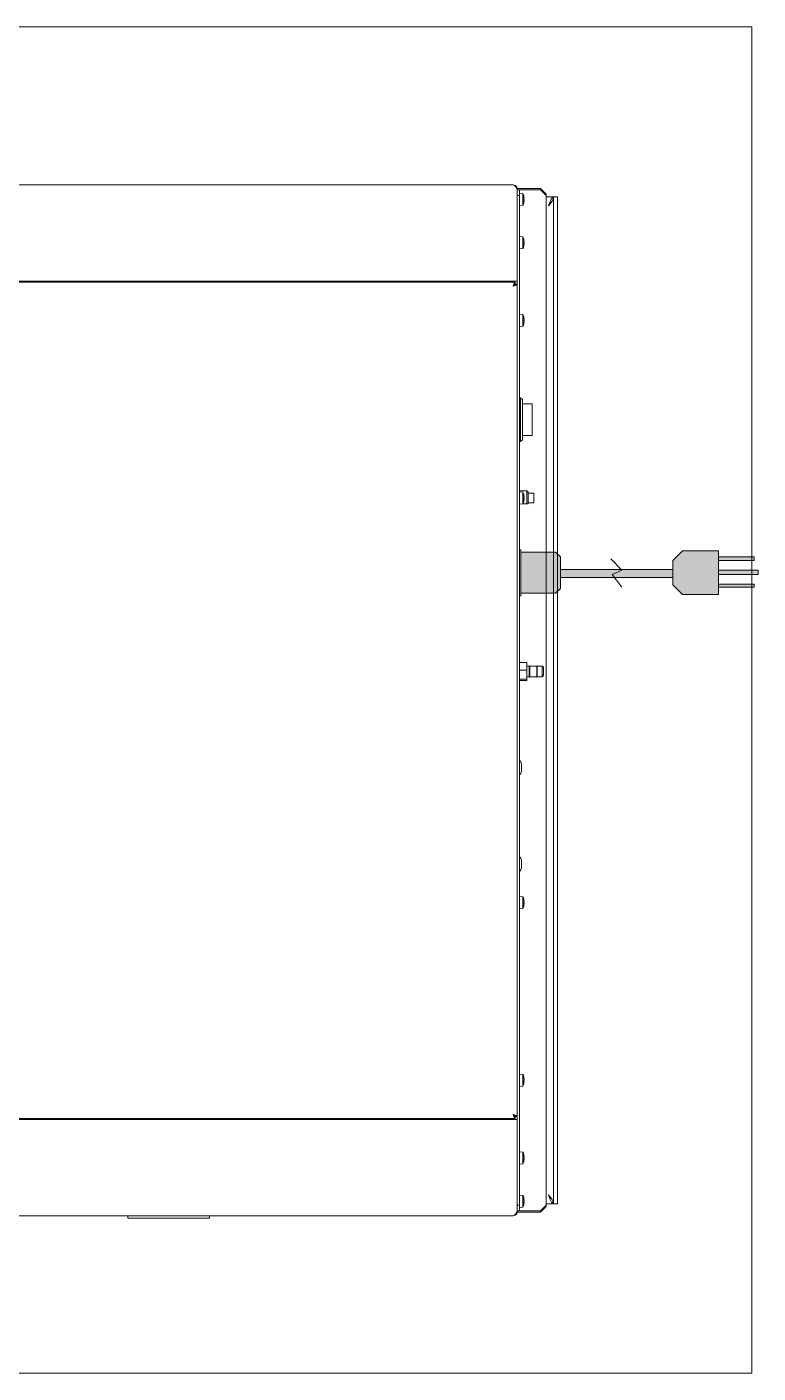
# Model space of a CAD drawing. Header units: millimetres. Extents: x 1448174 to 1599581, y -224422 to -106989.
# Drawn here: x 1483574 to 1483905, y -134368 to -133758 of the extents above; entities that cross this region are included whole.
import ezdxf

# ---------------------------------------------------------------- set-up
doc = ezdxf.new("R2010")
doc.units = ezdxf.units.MM
doc.header["$LTSCALE"] = 600
doc.header["$MEASUREMENT"] = 0
doc.layers.add('furniture', color=30, linetype='Continuous', lineweight=9)

msp = doc.modelspace()

# ---------------------------------------------------------------- hatches: boundary and pattern name
at = {"layer": 'furniture'}
for points in [[(1483797.4401, -133996.2236), (1483797.4401, -134014.891), (1483813.1383, -134014.891), (1483815.3211, -134012.7082), (1483815.3211, -133998.4064), (1483813.1383, -133996.2236)], [(1483886.9086, -134015.4367), (1483886.9086, -133995.6779), (1483870.5893, -133995.6779), (1483866.2236, -134000.0435), (1483866.2236, -134011.0711), (1483870.5893, -134015.4367)], [(1483886.9086, -134000.0088), (1483903.0728, -134000.0088), (1483903.0728, -133998.4084), (1483886.9086, -133998.4084)], [(1483815.3211, -134004.1014), (1483815.3211, -134007.8042), (1483866.2236, -134007.8042), (1483866.2236, -134004.1014)], [(1483886.9086, -134004.4756), (1483886.9086, -134006.3609), (1483904.9133, -134006.3609), (1483904.9133, -134004.4756)], [(1483886.9086, -134010.7316), (1483886.9086, -134012.1625), (1483903.0728, -134012.1625), (1483903.0728, -134010.7316)]]:
    msp.add_hatch(color=256, dxfattribs=at).paths.add_polyline_path(points)

# ---------------------------------------------------------------- linework, layer by layer
for p, q in [((1483242.098, -133758.2516), (1483902.098, -133758.2516)), ((1483902.098, -133758.2516), (1483902.098, -134368.2516)), ((1483793.9651, -133829.8405), (1483422.0828, -133829.8405)), ((1483797.5274, -133831.4776), (1483795.7462, -133831.4776)), ((1483795.7462, -133831.6216), (1483795.7462, -133831.4776)), ((1483795.7462, -133871.7156), (1483795.7462, -133831.6216)), ((1483796.8377, -133832.0233), (1483795.7462, -133832.0233)), ((1483796.8377, -133834.6427), (1483796.8377, -133832.0233)), ((1483798.2172, -133832.0233), (1483796.8377, -133832.0233)), ((1483798.3367, -133833.7086), (1483796.8377, -133833.5774)), ((1483797.5274, -133831.4776), (1483806.2238, -133831.4776)), ((1483806.2238, -133832.0233), (1483798.2172, -133832.0233)), ((1483798.3367, -133833.7086), (1483798.3367, -133839.0692)), ((1483806.2238, -133831.4776), (1483808.8432, -133834.097)), ((1483806.2238, -133832.0233), (1483808.8432, -133834.6427)), ((1483795.7462, -133834.6427), (1483796.8377, -133834.6427)), ((1483796.8377, -134292.1613), (1483796.8377, -133834.6427)), ((1483798.3367, -133839.0692), (1483796.8377, -133839.2004)), ((1483798.6836, -133834.8773), (1483798.6836, -133834.8683)), ((1483798.6836, -133836.6359), (1483798.6836, -133836.142)), ((1483798.8082, -133836.1738), (1483798.6836, -133836.1847)), ((1483798.8082, -133836.604), (1483798.6836, -133836.5931)), ((1483798.6836, -133837.9095), (1483798.6836, -133837.9005)), ((1483808.8432, -133834.6427), (1483808.8432, -133834.097)), ((1483808.8432, -134292.1613), (1483808.8432, -133834.6427)), ((1483812.0999, -133835.2975), (1483808.8432, -133835.2975)), ((1483812.1174, -133839.6631), (1483812.1174, -133835.2975)), ((1483813.9509, -133835.2975), (1483812.1174, -133835.2975)), ((1483812.1174, -134287.1408), (1483812.1174, -133839.6631)), ((1483813.9509, -133835.2975), (1483813.9509, -133839.6631)), ((1483813.9509, -134287.1408), (1483813.9509, -133839.6631)), ((1483798.3367, -133853.354), (1483796.8377, -133853.2228)), ((1483798.3367, -133853.354), (1483798.3367, -133858.7146)), ((1483798.6836, -133854.5226), (1483798.6836, -133854.5137)), ((1483798.6836, -133856.2812), (1483798.6836, -133855.7873)), ((1483798.8082, -133855.8192), (1483798.6836, -133855.8301)), ((1483798.8082, -133856.2494), (1483798.6836, -133856.2384)), ((1483798.6836, -133857.5549), (1483798.6836, -133857.5459)), ((1483798.3367, -133858.7146), (1483796.8377, -133858.8457)), ((1483795.7462, -133873.4968), (1483421.1841, -133873.4968)), ((1483421.1841, -133873.9334), (1483794.8638, -133873.9334)), ((1483738.1105, -133873.4968), (1483738.1105, -133873.9334)), ((1483762.1215, -133873.9334), (1483762.1215, -133873.4968)), ((1483794.8638, -133874.7541), (1483794.8638, -133873.9334)), ((1483794.9255, -133874.8159), (1483795.7462, -133874.8159)), ((1483795.7462, -133873.4333), (1483795.7462, -133871.7156)), ((1483795.7462, -133873.4333), (1483795.7462, -134253.3707)), ((1483798.3367, -133888.5541), (1483796.8377, -133888.4229)), ((1483798.3367, -133888.5541), (1483798.3367, -133893.9147)), ((1483798.3367, -133893.9147), (1483796.8377, -133894.0459)), ((1483798.6836, -133889.7228), (1483798.6836, -133889.7138)), ((1483798.6836, -133891.4814), (1483798.6836, -133890.9874)), ((1483798.8082, -133891.0193), (1483798.6836, -133891.0302)), ((1483798.8082, -133891.4495), (1483798.6836, -133891.4386)), ((1483798.6836, -133892.755), (1483798.6836, -133892.746)), ((1483796.8377, -133926.3166), (1483797.2917, -133926.3166)), ((1483798.0849, -133927.1099), (1483797.2917, -133926.3166)), ((1483797.2917, -133926.3166), (1483797.2917, -133946.189)), ((1483798.1648, -133945.2029), (1483798.1648, -133927.3028)), ((1483798.1648, -133929.1107), (1483802.455, -133929.1107)), ((1483802.455, -133943.395), (1483802.455, -133929.1107)), ((1483802.455, -133943.395), (1483798.1648, -133943.395)), ((1483796.8377, -133946.189), (1483797.2917, -133946.189)), ((1483798.0849, -133945.3958), (1483797.2917, -133946.189)), ((1483796.8377, -133968.504), (1483800.1119, -133968.504)), ((1483798.3367, -133969.0433), (1483796.8377, -133968.9122)), ((1483798.3367, -133969.0433), (1483798.3367, -133974.4039)), ((1483798.6836, -133970.212), (1483798.6836, -133970.203)), ((1483798.6836, -133971.9706), (1483798.6836, -133971.4767)), ((1483798.8082, -133971.5085), (1483798.6836, -133971.5194)), ((1483798.8082, -133971.9387), (1483798.6836, -133971.9278)), ((1483798.6836, -133973.2442), (1483798.6836, -133973.2352)), ((1483800.1119, -133974.3365), (1483800.1119, -133968.504)), ((1483800.6358, -133969.0278), (1483800.1119, -133968.504)), ((1483800.6358, -133969.0278), (1483800.6358, -133974.3365)), ((1483800.6358, -133969.5583), (1483803.2551, -133969.5583)), ((1483800.6358, -133973.889), (1483803.2551, -133973.889)), ((1483803.2551, -133969.5583), (1483803.2551, -133973.889)), ((1483803.2551, -133970.027), (1483803.2901, -133970.027)), ((1483803.2551, -133970.0848), (1483803.2901, -133970.0848)), ((1483803.2551, -133971.4739), (1483803.2901, -133971.4739)), ((1483803.2551, -133971.5163), (1483803.2901, -133971.5163)), ((1483803.2551, -133971.5639), (1483803.2901, -133971.5639)), ((1483803.2551, -133971.9086), (1483803.2901, -133971.9086)), ((1483803.2551, -133972.3399), (1483803.2901, -133972.3399)), ((1483803.2551, -133972.7984), (1483803.2901, -133972.7984)), ((1483803.2551, -133972.9461), (1483803.2901, -133972.9461)), ((1483803.2551, -133973.2926), (1483803.2901, -133973.2926)), ((1483803.2901, -133970.0848), (1483803.2901, -133971.4739)), ((1483803.2901, -133971.5163), (1483803.2901, -133971.5639)), ((1483803.2901, -133971.9086), (1483803.2901, -133972.3399)), ((1483803.2901, -133972.3399), (1483803.2901, -133972.7984)), ((1483798.3367, -133974.4039), (1483796.8377, -133974.5351)), ((1483798.3629, -133974.3365), (1483800.1119, -133974.3365)), ((1483796.8377, -133995.1322), (1483797.4401, -133995.1322)), ((1483797.4401, -133995.1322), (1483797.4401, -133997.315)), ((1483797.4401, -133996.2236), (1483797.4401, -134014.891)), ((1483813.1383, -133996.2236), (1483797.4401, -133996.2236)), ((1483797.4401, -134013.7996), (1483797.4401, -133997.315)), ((1483815.3211, -133998.4064), (1483813.1383, -133996.2236)), ((1483815.3211, -134012.7082), (1483815.3211, -133998.4064)), ((1483866.2236, -134000.0435), (1483870.5893, -133995.6779)), ((1483886.9086, -133995.6779), (1483870.5893, -133995.6779)), ((1483886.9086, -134015.4367), (1483886.9086, -133995.6779)), ((1483886.9086, -134000.0088), (1483886.9086, -133998.4084)), ((1483886.9086, -133998.4084), (1483903.0728, -133998.4084)), ((1483903.0728, -133998.4084), (1483903.0728, -134000.0088)), ((1483815.3211, -134004.1014), (1483815.3211, -134007.8042)), ((1483866.2236, -134004.1014), (1483815.3211, -134004.1014)), ((1483838.102, -133999.3463), (1483843.2313, -134004.4756)), ((1483843.2313, -134004.4756), (1483838.8455, -134006.3609)), ((1483866.2236, -134000.0435), (1483866.2236, -134011.0711)), ((1483866.2236, -134007.8042), (1483866.2236, -134004.1014)), ((1483903.0728, -134000.0088), (1483886.9086, -134000.0088)), ((1483886.9086, -134004.4756), (1483886.9086, -134006.3609)), ((1483904.9133, -134004.4756), (1483886.9086, -134004.4756)), ((1483904.9133, -134006.3609), (1483904.9133, -134004.4756)), ((1483815.3211, -134007.8042), (1483866.2236, -134007.8042)), ((1483838.8455, -134006.3609), (1483843.1988, -134012.1625)), ((1483886.9086, -134006.3609), (1483904.9133, -134006.3609)), ((1483886.9086, -134010.7316), (1483886.9086, -134012.1625)), ((1483903.0728, -134010.7316), (1483886.9086, -134010.7316)), ((1483903.0728, -134012.1625), (1483903.0728, -134010.7316)), ((1483796.8377, -134015.9824), (1483797.4401, -134015.9824)), ((1483797.4401, -134013.7996), (1483797.4401, -134015.9824)), ((1483797.4401, -134014.891), (1483813.1383, -134014.891)), ((1483815.3211, -134012.7082), (1483813.1383, -134014.891)), ((1483866.2236, -134011.0711), (1483870.5893, -134015.4367)), ((1483870.5893, -134015.4367), (1483886.9086, -134015.4367)), ((1483886.9086, -134012.1625), (1483903.0728, -134012.1625)), ((1483796.8377, -134046.2388), (1483800.1555, -134046.2388)), ((1483800.1555, -134049.7522), (1483800.1555, -134046.2388)), ((1483796.8377, -134049.7522), (1483800.1555, -134049.7522)), ((1483801.2251, -134047.904), (1483800.1555, -134047.904)), ((1483800.1555, -134053.8184), (1483800.1555, -134049.7522)), ((1483801.2251, -134052.7062), (1483800.1555, -134052.7062)), ((1483801.2251, -134047.7293), (1483801.2251, -134052.8808)), ((1483801.3997, -134047.7293), (1483801.2251, -134047.7293)), ((1483801.3997, -134052.8808), (1483801.2251, -134052.8808)), ((1483801.3997, -134047.7293), (1483801.3997, -134052.8808)), ((1483804.674, -134047.904), (1483801.3997, -134047.904)), ((1483804.674, -134052.7062), (1483801.3997, -134052.7062)), ((1483804.674, -134047.7293), (1483804.674, -134052.8808)), ((1483804.8486, -134047.7293), (1483804.674, -134047.7293)), ((1483804.8486, -134052.8808), (1483804.674, -134052.8808)), ((1483804.8486, -134047.7293), (1483804.8486, -134052.8808)), ((1483807.0532, -134047.904), (1483804.8486, -134047.904)), ((1483807.0532, -134052.7062), (1483804.8486, -134052.7062)), ((1483807.0532, -134052.7062), (1483807.0532, -134047.904)), ((1483807.5771, -134048.4278), (1483807.0532, -134047.904)), ((1483807.5771, -134052.1823), (1483807.0532, -134052.7062)), ((1483807.5771, -134048.4278), (1483807.5771, -134052.1823)), ((1483796.8377, -134053.8184), (1483800.1555, -134053.8184)), ((1483796.8377, -134054.3713), (1483800.1555, -134054.3713)), ((1483800.1555, -134054.3713), (1483800.1555, -134053.8184)), ((1483797.6562, -134092.3912), (1483797.6562, -134095.5317)), ((1483797.6562, -134136.0475), (1483797.6562, -134139.188)), ((1483798.3367, -134152.4), (1483796.8377, -134152.2689)), ((1483798.3367, -134152.4), (1483798.3367, -134157.7606)), ((1483798.6836, -134153.5687), (1483798.6836, -134153.5597)), ((1483798.6836, -134155.3273), (1483798.6836, -134154.8334)), ((1483798.8082, -134154.8652), (1483798.6836, -134154.8761)), ((1483798.8082, -134155.2954), (1483798.6836, -134155.2845)), ((1483798.6836, -134156.6009), (1483798.6836, -134156.5919)), ((1483798.3367, -134157.7606), (1483796.8377, -134157.8918)), ((1483798.3367, -134232.8892), (1483796.8377, -134232.7581)), ((1483798.3367, -134232.8892), (1483798.3367, -134238.2499)), ((1483798.6836, -134234.0579), (1483798.6836, -134234.0489)), ((1483798.6836, -134235.8165), (1483798.6836, -134235.3226)), ((1483798.8082, -134235.3545), (1483798.6836, -134235.3654)), ((1483798.8082, -134235.7846), (1483798.6836, -134235.7737)), ((1483798.3367, -134238.2499), (1483796.8377, -134238.381)), ((1483798.6836, -134237.0902), (1483798.6836, -134237.0812)), ((1483794.8638, -134252.8706), (1483421.1841, -134252.8706)), ((1483795.7462, -134253.3071), (1483421.1841, -134253.3071)), ((1483738.1105, -134253.3071), (1483738.1105, -134252.8706)), ((1483762.1215, -134252.8706), (1483762.1215, -134253.3071)), ((1483794.8638, -134252.0498), (1483794.8638, -134252.8706)), ((1483794.9255, -134251.9881), (1483795.7462, -134251.9881)), ((1483795.7462, -134253.3707), (1483795.7462, -134255.0883)), ((1483795.7462, -134255.0883), (1483795.7462, -134295.1823)), ((1483798.3367, -134268.0893), (1483796.8377, -134267.9582)), ((1483798.3367, -134268.0893), (1483798.3367, -134273.45)), ((1483798.6836, -134269.258), (1483798.6836, -134269.249)), ((1483798.6836, -134271.0166), (1483798.6836, -134270.5227)), ((1483798.8082, -134270.5546), (1483798.6836, -134270.5655)), ((1483798.8082, -134270.9847), (1483798.6836, -134270.9738)), ((1483798.6836, -134272.2903), (1483798.6836, -134272.2813)), ((1483798.3367, -134273.45), (1483796.8377, -134273.5811)), ((1483798.3367, -134287.7347), (1483796.8377, -134287.6036)), ((1483798.3367, -134287.7347), (1483798.3367, -134293.0953)), ((1483798.6836, -134288.9034), (1483798.6836, -134288.8944)), ((1483798.6836, -134290.662), (1483798.6836, -134290.1681)), ((1483798.8082, -134290.2), (1483798.6836, -134290.2109)), ((1483798.8082, -134290.6301), (1483798.6836, -134290.6192)), ((1483812.1174, -134291.5064), (1483812.1174, -134287.1408)), ((1483813.9509, -134287.1408), (1483813.9509, -134291.5064)), ((1483793.9651, -134296.9635), (1483422.0828, -134296.9635)), ((1483619.2785, -134296.9635), (1483619.2785, -134298.0549)), ((1483656.2991, -134296.9635), (1483656.2991, -134298.0549)), ((1483796.8377, -134292.1613), (1483795.7462, -134292.1613)), ((1483795.7462, -134294.7807), (1483796.8377, -134294.7807)), ((1483795.7462, -134295.3264), (1483795.7462, -134295.1823)), ((1483797.5274, -134295.3264), (1483795.7462, -134295.3264)), ((1483796.8377, -134294.7807), (1483796.8377, -134292.1613)), ((1483798.3367, -134293.0953), (1483796.8377, -134293.2265)), ((1483798.2172, -134294.7807), (1483796.8377, -134294.7807)), ((1483797.5274, -134295.3264), (1483806.2238, -134295.3264)), ((1483806.2238, -134294.7807), (1483798.2172, -134294.7807)), ((1483798.6836, -134291.9357), (1483798.6836, -134291.9267)), ((1483808.8432, -134292.1613), (1483806.2238, -134294.7807)), ((1483808.8432, -134292.707), (1483806.2238, -134295.3264)), ((1483808.8432, -134291.5064), (1483812.0999, -134291.5064)), ((1483808.8432, -134292.707), (1483808.8432, -134292.1613)), ((1483812.1174, -134291.5064), (1483813.9509, -134291.5064)), ((1483656.2991, -134298.0549), (1483619.2785, -134298.0549)), ((1483902.098, -134368.2516), (1483242.098, -134368.2516))]:
    msp.add_line(p, q, dxfattribs=at)
for centre, radius, start, end in [((1483791.536, -133836.3889), 7.3098, 12.1838936, 21.5106187), ((1483791.536, -133836.3889), 7.3098, 338.4893813, 347.8161064), ((1483798.5788, -133834.8683), 0.1048, 0, 12.1838936), ((1483798.5788, -133837.9095), 0.1048, 347.8161064, 0), ((1483791.536, -133856.0343), 7.3098, 12.1838936, 21.5106187), ((1483791.536, -133856.0343), 7.3098, 338.4893813, 347.8161064), ((1483798.5788, -133854.5137), 0.1048, 0, 12.1838936), ((1483798.5788, -133857.5549), 0.1048, 347.8161064, 0), ((1483791.536, -133891.2344), 7.3098, 12.1838936, 21.5106187), ((1483791.536, -133891.2344), 7.3098, 338.4893813, 347.8161064), ((1483798.5788, -133889.7138), 0.1048, 0, 12.1838936), ((1483798.5788, -133892.755), 0.1048, 347.8161064, 0), ((1483797.892, -133927.3028), 0.2729, 0, 45), ((1483797.892, -133945.2029), 0.2729, 315, 0), ((1483791.536, -133971.7236), 7.3098, 12.1838936, 21.5106187), ((1483791.536, -133971.7236), 7.3098, 338.4893813, 347.8161064), ((1483798.5788, -133970.203), 0.1048, 0, 12.1838936), ((1483798.5788, -133973.2442), 0.1048, 347.8161064, 0), ((1483795.4734, -134092.3912), 2.1828, 0, 51.3178125), ((1483795.4734, -134095.5317), 2.1828, 308.6821875, 0), ((1483795.4734, -134136.0475), 2.1828, 0, 51.3178125), ((1483795.4734, -134139.188), 2.1828, 308.6821875, 0), ((1483791.536, -134155.0803), 7.3098, 12.1838936, 21.5106187), ((1483791.536, -134155.0803), 7.3098, 338.4893813, 347.8161064), ((1483798.5788, -134153.5597), 0.1048, 0, 12.1838936), ((1483798.5788, -134156.6009), 0.1048, 347.8161064, 0), ((1483791.536, -134235.5695), 7.3098, 12.1838936, 21.5106187), ((1483798.5788, -134234.0489), 0.1048, 0, 12.1838936), ((1483791.536, -134235.5695), 7.3098, 338.4893813, 347.8161064), ((1483798.5788, -134237.0902), 0.1048, 347.8161064, 0), ((1483791.536, -134270.7697), 7.3098, 12.1838936, 21.5106187), ((1483791.536, -134270.7697), 7.3098, 338.4893813, 347.8161064), ((1483798.5788, -134269.249), 0.1048, 0, 12.1838936), ((1483798.5788, -134272.2903), 0.1048, 347.8161064, 0), ((1483791.536, -134290.415), 7.3098, 12.1838936, 21.5106187), ((1483798.5788, -134288.8944), 0.1048, 0, 12.1838936), ((1483791.536, -134290.415), 7.3098, 338.4893813, 347.8161064), ((1483798.5788, -134291.9357), 0.1048, 347.8161064, 0)]:
    msp.add_arc(centre, radius, start, end, dxfattribs=at)
for centre, major_axis, ratio, start_param, end_param in [((1483791.5761, -133836.3638), (3.8816, -6.177), 0.99468807, 1.10998667, 1.2192136), ((1483791.5761, -133836.846), (7.2675, 0.6368), 0.05476779, 0.09782701, 0.20705394), ((1483791.5761, -133835.9319), (7.2675, -0.6368), 0.05476779, 6.07613137, 6.1853583), ((1483791.5761, -133836.4141), (-3.8816, -6.177), 0.99468807, 1.92237906, 2.03160599), ((1483791.5761, -133856.0091), (3.8816, -6.177), 0.99468807, 1.10998667, 1.2192136), ((1483791.5761, -133856.4913), (7.2675, 0.6368), 0.05476779, 0.09782701, 0.20705394), ((1483791.5761, -133855.5772), (7.2675, -0.6368), 0.05476779, 6.07613137, 6.1853583), ((1483791.5761, -133856.0594), (-3.8816, -6.177), 0.99468807, 1.92237906, 2.03160599), ((1483791.5761, -133891.2092), (3.8816, -6.177), 0.99468807, 1.10998667, 1.2192136), ((1483791.5761, -133891.6914), (7.2675, 0.6368), 0.05476779, 0.09782701, 0.20705394), ((1483791.5761, -133890.7774), (7.2675, -0.6368), 0.05476779, 6.07613137, 6.1853583), ((1483791.5761, -133891.2596), (-3.8816, -6.177), 0.99468807, 1.92237906, 2.03160599), ((1483791.5761, -133971.6985), (3.8816, -6.177), 0.99468807, 1.10998667, 1.2192136), ((1483791.5761, -133972.1807), (7.2675, 0.6368), 0.05476779, 0.09782701, 0.20705394), ((1483791.5761, -133971.2666), (7.2675, -0.6368), 0.05476779, 6.07613137, 6.1853583), ((1483791.5761, -133971.7488), (-3.8816, -6.177), 0.99468807, 1.92237906, 2.03160599), ((1483791.5761, -134155.0552), (3.8816, -6.177), 0.99468807, 1.10998667, 1.2192136), ((1483791.5761, -134155.5374), (7.2675, 0.6368), 0.05476779, 0.09782701, 0.20705394), ((1483791.5761, -134154.6233), (7.2675, -0.6368), 0.05476779, 6.07613137, 6.1853583), ((1483791.5761, -134155.1055), (-3.8816, -6.177), 0.99468807, 1.92237906, 2.03160599), ((1483791.5761, -134235.5444), (3.8816, -6.177), 0.99468807, 1.10998667, 1.2192136), ((1483791.5761, -134236.0266), (7.2675, 0.6368), 0.05476779, 0.09782701, 0.20705394), ((1483791.5761, -134235.1125), (7.2675, -0.6368), 0.05476779, 6.07613137, 6.1853583), ((1483791.5761, -134235.5947), (-3.8816, -6.177), 0.99468807, 1.92237906, 2.03160599), ((1483791.5761, -134270.7445), (3.8816, -6.177), 0.99468807, 1.10998667, 1.2192136), ((1483791.5761, -134271.2267), (7.2675, 0.6368), 0.05476779, 0.09782701, 0.20705394), ((1483791.5761, -134270.3126), (7.2675, -0.6368), 0.05476779, 6.07613137, 6.1853583), ((1483791.5761, -134270.7948), (-3.8816, -6.177), 0.99468807, 1.92237906, 2.03160599), ((1483791.5761, -134290.3899), (3.8816, -6.177), 0.99468807, 1.10998667, 1.2192136), ((1483791.5761, -134290.8721), (7.2675, 0.6368), 0.05476779, 0.09782701, 0.20705394), ((1483791.5761, -134289.958), (7.2675, -0.6368), 0.05476779, 6.07613137, 6.1853583), ((1483791.5761, -134290.4402), (-3.8816, -6.177), 0.99468807, 1.92237906, 2.03160599)]:
    msp.add_ellipse(centre, major_axis=major_axis, ratio=ratio, start_param=start_param, end_param=end_param, dxfattribs=at)
for points, knots in [([(1483795.5977, -133830.9096), (1483795.4428, -133830.5544), (1483795.1679, -133830.2519), (1483794.8286, -133830.0638), (1483794.5658, -133829.9181), (1483794.2656, -133829.8405), (1483793.9651, -133829.8405)], [-0.738180046, -0.738180046, -0.738180046, -0.738180046, -0.322224993, -0.322224993, -0.322224993, 0, 0, 0, 0]), ([(1483795.7462, -133831.6216), (1483795.3438, -133830.9895), (1483794.9414, -133830.3702), (1483794.539, -133830.0638), (1483794.3477, -133829.9181), (1483794.1564, -133829.8405), (1483793.9651, -133829.8405)], [-1, -1, -1, -1, -0.32222499, -0.32222499, -0.32222499, 0, 0, 0, 0]), ([(1483798.8054, -133835.6523), (1483798.8118, -133835.714), (1483798.8174, -133835.7805), (1483798.8252, -133835.9045), (1483798.8274, -133835.962), (1483798.8283, -133836.0543), (1483798.8271, -133836.0954), (1483798.8212, -133836.1527), (1483798.8164, -133836.169), (1483798.8091, -133836.174), (1483798.8073, -133836.1742), (1483798.8054, -133836.1733)], [0, 0, 0, 0, 0.027087909, 0.027087909, 0.054175818, 0.054175818, 0.081218551, 0.081218551, 0.108261284, 0.108261284, 0.116075489, 0.116075489, 0.116075489, 0.116075489]), ([(1483798.8054, -133836.6045), (1483798.8118, -133836.6017), (1483798.8174, -133836.6108), (1483798.8252, -133836.655), (1483798.8274, -133836.69), (1483798.8283, -133836.7728), (1483798.8271, -133836.8261), (1483798.8212, -133836.9445), (1483798.8164, -133837.0096), (1483798.8091, -133837.089), (1483798.8073, -133837.1072), (1483798.8054, -133837.1256)], [0, 0, 0, 0, 0.027087909, 0.027087909, 0.054175818, 0.054175818, 0.081218551, 0.081218551, 0.108261284, 0.108261284, 0.116075489, 0.116075489, 0.116075489, 0.116075489]), ([(1483809.9346, -133839.3139), (1483810.0293, -133839.0379), (1483810.1237, -133838.7627), (1483810.4083, -133837.9511), (1483810.5962, -133837.4387), (1483810.9759, -133836.5369), (1483811.1638, -133836.1569), (1483811.4782, -133835.6848), (1483811.6022, -133835.5408), (1483811.789, -133835.3953), (1483811.8511, -133835.3587), (1483811.9756, -133835.3098), (1483812.0377, -133835.2975), (1483812.0999, -133835.2975)], [0, 0, 0, 0, 0.127319713, 0.127319713, 0.382524594, 0.382524594, 0.637716697, 0.637716697, 0.805167223, 0.805167223, 0.888794985, 0.888794985, 0.972425809, 0.972425809, 0.972425809, 0.972425809]), ([(1483812.1174, -133835.2975), (1483812.1174, -133835.5536), (1483812.0845, -133835.8083), (1483811.9553, -133836.3205), (1483811.8597, -133836.5752), (1483811.5359, -133837.247), (1483811.2671, -133837.6568), (1483810.6392, -133838.4884), (1483810.2895, -133838.8981), (1483809.9346, -133839.3139)], [0, 0, 0, 0, 0.146955506, 0.146955506, 0.293873924, 0.293873924, 0.53243461, 0.53243461, 0.770996571, 0.770996571, 0.770996571, 0.770996571]), ([(1483811.4304, -133837.3835), (1483811.3363, -133837.4531), (1483811.2421, -133837.5362), (1483810.9349, -133837.8462), (1483810.7251, -133838.1178), (1483810.4161, -133838.5647), (1483810.32, -133838.7103), (1483810.1271, -133839.009), (1483810.031, -133839.1612), (1483809.9346, -133839.3139)], [0.18293121, 0.18293121, 0.18293121, 0.18293121, 0.260319205, 0.260319205, 0.434031288, 0.434031288, 0.512823719, 0.512823719, 0.591616489, 0.591616489, 0.591616489, 0.591616489]), ([(1483798.8054, -133855.2976), (1483798.8118, -133855.3593), (1483798.8174, -133855.4259), (1483798.8252, -133855.5499), (1483798.8274, -133855.6074), (1483798.8283, -133855.6997), (1483798.8271, -133855.7407), (1483798.8212, -133855.798), (1483798.8164, -133855.8143), (1483798.8091, -133855.8194), (1483798.8073, -133855.8195), (1483798.8054, -133855.8187)], [0, 0, 0, 0, 0.027087909, 0.027087909, 0.054175818, 0.054175818, 0.081218551, 0.081218551, 0.108261284, 0.108261284, 0.116075489, 0.116075489, 0.116075489, 0.116075489]), ([(1483798.8054, -133856.2499), (1483798.8118, -133856.247), (1483798.8174, -133856.2561), (1483798.8252, -133856.3003), (1483798.8274, -133856.3354), (1483798.8283, -133856.4182), (1483798.8271, -133856.4715), (1483798.8212, -133856.5899), (1483798.8164, -133856.655), (1483798.8091, -133856.7344), (1483798.8073, -133856.7525), (1483798.8054, -133856.7709)], [0, 0, 0, 0, 0.027087909, 0.027087909, 0.054175818, 0.054175818, 0.081218551, 0.081218551, 0.108261284, 0.108261284, 0.116075489, 0.116075489, 0.116075489, 0.116075489]), ([(1483794.6377, -133874.0706), (1483794.5102, -133874.2234), (1483794.3823, -133874.5033), (1483794.2546, -133874.851), (1483794.1581, -133875.1139), (1483794.0616, -133875.414), (1483793.9651, -133875.7146)], [-0.748484884, -0.748484884, -0.748484884, -0.748484884, -0.322224993, -0.322224993, -0.322224993, 0, 0, 0, 0]), ([(1483793.9651, -133875.7146), (1483794.202, -133875.3168), (1483794.4389, -133874.9337), (1483794.6759, -133874.8054), (1483794.7385, -133874.7715), (1483794.8011, -133874.7541), (1483794.8638, -133874.7541)], [0, 0, 0, 0, 0.79094252, 0.79094252, 0.79094252, 1, 1, 1, 1]), ([(1483793.9651, -133875.7146), (1483794.3628, -133875.4776), (1483794.7459, -133875.2407), (1483794.8742, -133875.0037), (1483794.9081, -133874.9411), (1483794.9255, -133874.8785), (1483794.9255, -133874.8159)], [0, 0, 0, 0, 0.79094252, 0.79094252, 0.79094252, 1, 1, 1, 1]), ([(1483795.609, -133875.0419), (1483795.4562, -133875.1695), (1483795.1763, -133875.2973), (1483794.8286, -133875.425), (1483794.5658, -133875.5215), (1483794.2656, -133875.618), (1483793.9651, -133875.7146)], [-0.748484884, -0.748484884, -0.748484884, -0.748484884, -0.322224993, -0.322224993, -0.322224993, 0, 0, 0, 0]), ([(1483798.8054, -133890.4978), (1483798.8118, -133890.5594), (1483798.8174, -133890.626), (1483798.8252, -133890.75), (1483798.8274, -133890.8075), (1483798.8283, -133890.8998), (1483798.8271, -133890.9408), (1483798.8212, -133890.9982), (1483798.8164, -133891.0145), (1483798.8091, -133891.0195), (1483798.8073, -133891.0197), (1483798.8054, -133891.0188)], [0, 0, 0, 0, 0.027087909, 0.027087909, 0.054175818, 0.054175818, 0.081218551, 0.081218551, 0.108261284, 0.108261284, 0.116075489, 0.116075489, 0.116075489, 0.116075489]), ([(1483798.8054, -133891.45), (1483798.8118, -133891.4471), (1483798.8174, -133891.4563), (1483798.8252, -133891.5004), (1483798.8274, -133891.5355), (1483798.8283, -133891.6183), (1483798.8271, -133891.6716), (1483798.8212, -133891.79), (1483798.8164, -133891.8551), (1483798.8091, -133891.9345), (1483798.8073, -133891.9527), (1483798.8054, -133891.971)], [0, 0, 0, 0, 0.027087909, 0.027087909, 0.054175818, 0.054175818, 0.081218551, 0.081218551, 0.108261284, 0.108261284, 0.116075489, 0.116075489, 0.116075489, 0.116075489]), ([(1483798.8054, -133970.987), (1483798.8118, -133971.0487), (1483798.8174, -133971.1152), (1483798.8252, -133971.2392), (1483798.8274, -133971.2967), (1483798.8283, -133971.3891), (1483798.8271, -133971.4301), (1483798.8212, -133971.4874), (1483798.8164, -133971.5037), (1483798.8091, -133971.5087), (1483798.8073, -133971.5089), (1483798.8054, -133971.508)], [0, 0, 0, 0, 0.027087909, 0.027087909, 0.054175818, 0.054175818, 0.081218551, 0.081218551, 0.108261284, 0.108261284, 0.116075489, 0.116075489, 0.116075489, 0.116075489]), ([(1483798.8054, -133971.9392), (1483798.8118, -133971.9364), (1483798.8174, -133971.9455), (1483798.8252, -133971.9897), (1483798.8274, -133972.0247), (1483798.8283, -133972.1075), (1483798.8271, -133972.1608), (1483798.8212, -133972.2792), (1483798.8164, -133972.3443), (1483798.8091, -133972.4237), (1483798.8073, -133972.4419), (1483798.8054, -133972.4603)], [0, 0, 0, 0, 0.027087909, 0.027087909, 0.054175818, 0.054175818, 0.081218551, 0.081218551, 0.108261284, 0.108261284, 0.116075489, 0.116075489, 0.116075489, 0.116075489]), ([(1483803.2901, -133970.027), (1483803.2901, -133970.0299), (1483803.2901, -133970.0341), (1483803.2901, -133970.0599), (1483803.2901, -133970.0698), (1483803.2901, -133970.0848)], [-0.1122016601, -0.1122016601, -0.1122016601, -0.1122016601, -0.0640943895, -0.0640943895, -0.0454154957, -0.0454154957, -0.0454154957, -0.0454154957]), ([(1483803.2901, -133972.7984), (1483803.2901, -133972.8009), (1483803.2901, -133972.807), (1483803.2901, -133972.8256), (1483803.2901, -133972.838), (1483803.2901, -133972.8846), (1483803.2901, -133972.9136), (1483803.2901, -133972.9461)], [-0.0550318663, -0.0550318663, -0.0550318663, -0.0550318663, -0.0314036929, -0.0314036929, -0.0159676831, -0.0159676831, 0, 0, 0, 0]), ([(1483803.2901, -133972.9461), (1483803.2901, -133972.9899), (1483803.2901, -133973.0451), (1483803.2901, -133973.1287), (1483803.2901, -133973.1983), (1483803.2901, -133973.2926)], [-0.119267163, -0.119267163, -0.119267163, -0.119267163, -0.041142395, -0.041142395, 0, 0, 0, 0]), ([(1483798.8054, -134154.3437), (1483798.8118, -134154.4054), (1483798.8174, -134154.4719), (1483798.8252, -134154.5959), (1483798.8274, -134154.6534), (1483798.8283, -134154.7458), (1483798.8271, -134154.7868), (1483798.8212, -134154.8441), (1483798.8164, -134154.8604), (1483798.8091, -134154.8654), (1483798.8073, -134154.8656), (1483798.8054, -134154.8647)], [0, 0, 0, 0, 0.027087909, 0.027087909, 0.054175818, 0.054175818, 0.081218551, 0.081218551, 0.108261284, 0.108261284, 0.116075489, 0.116075489, 0.116075489, 0.116075489]), ([(1483798.8054, -134155.2959), (1483798.8118, -134155.2931), (1483798.8174, -134155.3022), (1483798.8252, -134155.3464), (1483798.8274, -134155.3814), (1483798.8283, -134155.4642), (1483798.8271, -134155.5175), (1483798.8212, -134155.6359), (1483798.8164, -134155.701), (1483798.8091, -134155.7804), (1483798.8073, -134155.7986), (1483798.8054, -134155.817)], [0, 0, 0, 0, 0.027087909, 0.027087909, 0.054175818, 0.054175818, 0.081218551, 0.081218551, 0.108261284, 0.108261284, 0.116075489, 0.116075489, 0.116075489, 0.116075489]), ([(1483798.8054, -134234.8329), (1483798.8118, -134234.8946), (1483798.8174, -134234.9611), (1483798.8252, -134235.0852), (1483798.8274, -134235.1426), (1483798.8283, -134235.235), (1483798.8271, -134235.276), (1483798.8212, -134235.3333), (1483798.8164, -134235.3496), (1483798.8091, -134235.3546), (1483798.8073, -134235.3548), (1483798.8054, -134235.354)], [0, 0, 0, 0, 0.027087909, 0.027087909, 0.054175818, 0.054175818, 0.081218551, 0.081218551, 0.108261284, 0.108261284, 0.116075489, 0.116075489, 0.116075489, 0.116075489]), ([(1483798.8054, -134235.7851), (1483798.8118, -134235.7823), (1483798.8174, -134235.7914), (1483798.8252, -134235.8356), (1483798.8274, -134235.8706), (1483798.8283, -134235.9535), (1483798.8271, -134236.0067), (1483798.8212, -134236.1251), (1483798.8164, -134236.1902), (1483798.8091, -134236.2696), (1483798.8073, -134236.2878), (1483798.8054, -134236.3062)], [0, 0, 0, 0, 0.027087909, 0.027087909, 0.054175818, 0.054175818, 0.081218551, 0.081218551, 0.108261284, 0.108261284, 0.116075489, 0.116075489, 0.116075489, 0.116075489]), ([(1483794.6377, -134252.7333), (1483794.5102, -134252.5805), (1483794.3823, -134252.3006), (1483794.2546, -134251.9529), (1483794.1581, -134251.6901), (1483794.0616, -134251.3899), (1483793.9651, -134251.0894)], [-0.748484884, -0.748484884, -0.748484884, -0.748484884, -0.322224993, -0.322224993, -0.322224993, 0, 0, 0, 0]), ([(1483793.9651, -134251.0894), (1483794.202, -134251.4871), (1483794.4389, -134251.8702), (1483794.6759, -134251.9985), (1483794.7385, -134252.0324), (1483794.8011, -134252.0498), (1483794.8638, -134252.0498)], [0, 0, 0, 0, 0.79094252, 0.79094252, 0.79094252, 1, 1, 1, 1]), ([(1483793.9651, -134251.0894), (1483794.3628, -134251.3263), (1483794.7459, -134251.5633), (1483794.8742, -134251.8002), (1483794.9081, -134251.8628), (1483794.9255, -134251.9255), (1483794.9255, -134251.9881)], [0, 0, 0, 0, 0.79094252, 0.79094252, 0.79094252, 1, 1, 1, 1]), ([(1483795.609, -134251.762), (1483795.4562, -134251.6345), (1483795.1763, -134251.5067), (1483794.8286, -134251.379), (1483794.5658, -134251.2824), (1483794.2656, -134251.1859), (1483793.9651, -134251.0894)], [-0.748484884, -0.748484884, -0.748484884, -0.748484884, -0.322224993, -0.322224993, -0.322224993, 0, 0, 0, 0]), ([(1483798.8054, -134270.033), (1483798.8118, -134270.0947), (1483798.8174, -134270.1613), (1483798.8252, -134270.2853), (1483798.8274, -134270.3428), (1483798.8283, -134270.4351), (1483798.8271, -134270.4761), (1483798.8212, -134270.5334), (1483798.8164, -134270.5497), (1483798.8091, -134270.5547), (1483798.8073, -134270.5549), (1483798.8054, -134270.5541)], [0, 0, 0, 0, 0.027087909, 0.027087909, 0.054175818, 0.054175818, 0.081218551, 0.081218551, 0.108261284, 0.108261284, 0.116075489, 0.116075489, 0.116075489, 0.116075489]), ([(1483798.8054, -134270.9853), (1483798.8118, -134270.9824), (1483798.8174, -134270.9915), (1483798.8252, -134271.0357), (1483798.8274, -134271.0707), (1483798.8283, -134271.1536), (1483798.8271, -134271.2069), (1483798.8212, -134271.3253), (1483798.8164, -134271.3904), (1483798.8091, -134271.4697), (1483798.8073, -134271.4879), (1483798.8054, -134271.5063)], [0, 0, 0, 0, 0.027087909, 0.027087909, 0.054175818, 0.054175818, 0.081218551, 0.081218551, 0.108261284, 0.108261284, 0.116075489, 0.116075489, 0.116075489, 0.116075489]), ([(1483798.8054, -134289.6784), (1483798.8118, -134289.7401), (1483798.8174, -134289.8066), (1483798.8252, -134289.9306), (1483798.8274, -134289.9881), (1483798.8283, -134290.0805), (1483798.8271, -134290.1215), (1483798.8212, -134290.1788), (1483798.8164, -134290.1951), (1483798.8091, -134290.2001), (1483798.8073, -134290.2003), (1483798.8054, -134290.1994)], [0, 0, 0, 0, 0.027087909, 0.027087909, 0.054175818, 0.054175818, 0.081218551, 0.081218551, 0.108261284, 0.108261284, 0.116075489, 0.116075489, 0.116075489, 0.116075489]), ([(1483798.8054, -134290.6306), (1483798.8118, -134290.6278), (1483798.8174, -134290.6369), (1483798.8252, -134290.6811), (1483798.8274, -134290.7161), (1483798.8283, -134290.7989), (1483798.8271, -134290.8522), (1483798.8212, -134290.9706), (1483798.8164, -134291.0357), (1483798.8091, -134291.1151), (1483798.8073, -134291.1333), (1483798.8054, -134291.1517)], [0, 0, 0, 0, 0.027087909, 0.027087909, 0.054175818, 0.054175818, 0.081218551, 0.081218551, 0.108261284, 0.108261284, 0.116075489, 0.116075489, 0.116075489, 0.116075489]), ([(1483812.0999, -134291.5064), (1483812.0052, -134291.5064), (1483811.9107, -134291.478), (1483811.6261, -134291.3084), (1483811.4383, -134291.0847), (1483811.0586, -134290.4439), (1483810.8707, -134290.0338), (1483810.5563, -134289.2488), (1483810.4323, -134288.9138), (1483810.2455, -134288.3894), (1483810.1834, -134288.2116), (1483810.0589, -134287.8524), (1483809.9968, -134287.6713), (1483809.9346, -134287.4901)], [0, 0, 0, 0, 0.127319713, 0.127319713, 0.382524594, 0.382524594, 0.637716697, 0.637716697, 0.805167223, 0.805167223, 0.888794985, 0.888794985, 0.972425809, 0.972425809, 0.972425809, 0.972425809]), ([(1483809.9346, -134287.4901), (1483810.0405, -134287.6579), (1483810.1462, -134287.8251), (1483810.4647, -134288.3162), (1483810.6745, -134288.6217), (1483811.069, -134289.1032), (1483811.249, -134289.2863), (1483811.4303, -134289.4204)], [0, 0, 0, 0, 0.086602196, 0.086602196, 0.260319205, 0.260319205, 0.409035795, 0.409035795, 0.409035795, 0.409035795]), ([(1483809.9346, -134287.4901), (1483810.1532, -134287.7462), (1483810.3706, -134288.0009), (1483810.7884, -134288.5131), (1483810.9863, -134288.7677), (1483811.4598, -134289.4396), (1483811.6995, -134289.8493), (1483812.0308, -134290.6809), (1483812.1174, -134291.0906), (1483812.1174, -134291.5064)], [0, 0, 0, 0, 0.146955506, 0.146955506, 0.293873924, 0.293873924, 0.53243461, 0.53243461, 0.770996571, 0.770996571, 0.770996571, 0.770996571]), ([(1483795.7462, -134295.1823), (1483795.3438, -134295.8144), (1483794.9414, -134296.4337), (1483794.539, -134296.7402), (1483794.3477, -134296.8858), (1483794.1564, -134296.9635), (1483793.9651, -134296.9635)], [-1, -1, -1, -1, -0.32222499, -0.32222499, -0.32222499, 0, 0, 0, 0]), ([(1483795.5977, -134295.8944), (1483795.4428, -134296.2496), (1483795.1679, -134296.5521), (1483794.8286, -134296.7402), (1483794.5658, -134296.8858), (1483794.2656, -134296.9635), (1483793.9651, -134296.9635)], [-0.738180046, -0.738180046, -0.738180046, -0.738180046, -0.322224993, -0.322224993, -0.322224993, 0, 0, 0, 0])]:
    msp.add_open_spline(points, degree=3, knots=knots, dxfattribs=at)
for points in [[(1483795.7462, -133831.6216), (1483795.7462, -133831.3775), (1483795.6952, -133831.1332), (1483795.5977, -133830.9096)], [(1483798.6812, -133836.1409), (1483798.6828, -133836.1412), (1483798.6836, -133836.1416), (1483798.6836, -133836.142)], [(1483798.6836, -133836.6359), (1483798.6836, -133836.6363), (1483798.6828, -133836.6366), (1483798.6812, -133836.6369)], [(1483812.0999, -133835.2975), (1483812.0999, -133835.4054), (1483812.0999, -133835.5133), (1483812.0999, -133835.6211)], [(1483798.6812, -133855.7863), (1483798.6828, -133855.7866), (1483798.6836, -133855.7869), (1483798.6836, -133855.7873)], [(1483798.6836, -133856.2812), (1483798.6836, -133856.2816), (1483798.6828, -133856.282), (1483798.6812, -133856.2823)], [(1483794.8638, -133873.9334), (1483794.7884, -133873.9334), (1483794.713, -133873.9804), (1483794.6377, -133874.0706)], [(1483795.7462, -133874.8159), (1483795.7462, -133874.8912), (1483795.6992, -133874.9666), (1483795.609, -133875.0419)], [(1483798.6812, -133890.9864), (1483798.6828, -133890.9867), (1483798.6836, -133890.9871), (1483798.6836, -133890.9874)], [(1483798.6836, -133891.4814), (1483798.6836, -133891.4817), (1483798.6828, -133891.4821), (1483798.6812, -133891.4824)], [(1483798.6812, -133971.4756), (1483798.6828, -133971.4759), (1483798.6836, -133971.4763), (1483798.6836, -133971.4767)], [(1483798.6836, -133971.9706), (1483798.6836, -133971.971), (1483798.6828, -133971.9713), (1483798.6812, -133971.9716)], [(1483803.2901, -133971.4739), (1483803.2901, -133971.4879), (1483803.2901, -133971.5021), (1483803.2901, -133971.5163)], [(1483798.6812, -134154.8323), (1483798.6828, -134154.8326), (1483798.6836, -134154.833), (1483798.6836, -134154.8334)], [(1483798.6836, -134155.3273), (1483798.6836, -134155.3277), (1483798.6828, -134155.328), (1483798.6812, -134155.3283)], [(1483798.6812, -134235.3216), (1483798.6828, -134235.3218), (1483798.6836, -134235.3222), (1483798.6836, -134235.3226)], [(1483798.6836, -134235.8165), (1483798.6836, -134235.8169), (1483798.6828, -134235.8173), (1483798.6812, -134235.8175)], [(1483794.8638, -134252.8706), (1483794.7884, -134252.8706), (1483794.713, -134252.8235), (1483794.6377, -134252.7333)], [(1483795.7462, -134251.9881), (1483795.7462, -134251.9127), (1483795.6992, -134251.8373), (1483795.609, -134251.762)], [(1483798.6812, -134270.5217), (1483798.6828, -134270.522), (1483798.6836, -134270.5223), (1483798.6836, -134270.5227)], [(1483798.6836, -134271.0166), (1483798.6836, -134271.017), (1483798.6828, -134271.0174), (1483798.6812, -134271.0176)], [(1483798.6812, -134290.167), (1483798.6828, -134290.1673), (1483798.6836, -134290.1677), (1483798.6836, -134290.1681)], [(1483798.6836, -134290.662), (1483798.6836, -134290.6624), (1483798.6828, -134290.6627), (1483798.6812, -134290.663)], [(1483812.0999, -134291.1828), (1483812.0999, -134291.2907), (1483812.0999, -134291.3986), (1483812.0999, -134291.5064)], [(1483795.7462, -134295.1823), (1483795.7462, -134295.4265), (1483795.6952, -134295.6708), (1483795.5977, -134295.8944)]]:
    msp.add_open_spline(points, degree=3, dxfattribs=at)
msp.add_rational_spline([(1483800.1119, -133974.3365), (1483800.4992, -133974.3365), (1483800.6358, -133974.3365)], [1.13026720752, 1.08640846372, 1], degree=2, dxfattribs=at)

doc.saveas('drawing.dxf')
